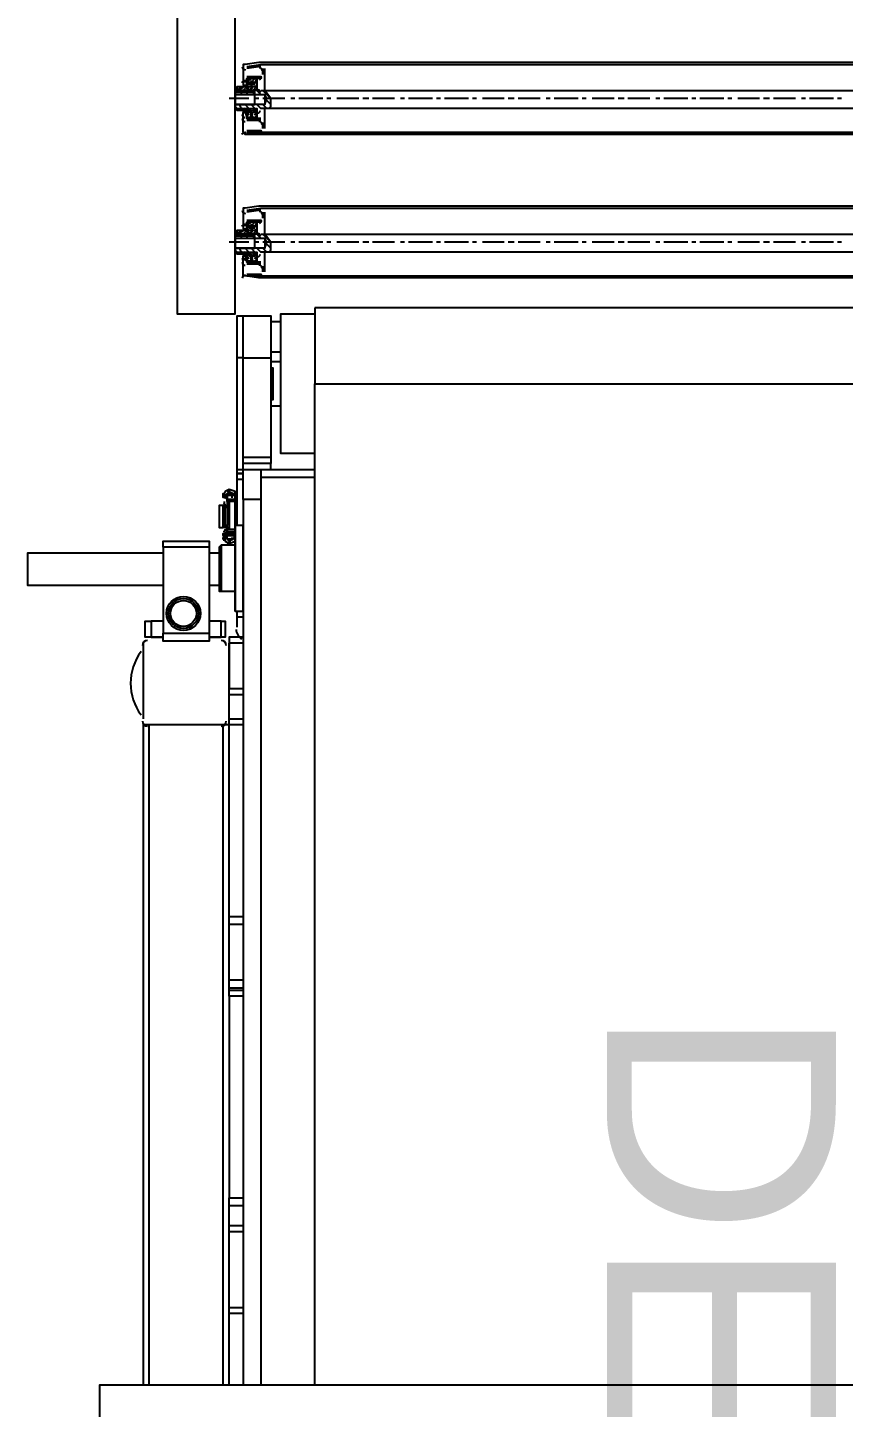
# Model space of a CAD drawing. Header units: millimetres. Extents: x -283029 to -254660, y -24907 to 10674.
# Drawn here: x -279320.18 to -279301.25, y -18438.33 to -18406.33 of the extents above; entities that cross this region are included whole.
import ezdxf

# ---------------------------------------------------------------- set-up
doc = ezdxf.new("R2010")
doc.units = ezdxf.units.MM
doc.header["$LTSCALE"] = 100
for name, color, linetype in [('PDF2_0', 2, 'Continuous'), ('PDF2_3中心线层', 2, 'Continuous'), ('PDF2_文字', 4, 'Continuous')]:
    doc.layers.add(name, color=color, linetype=linetype)
doc.styles.add('PDF TimesNewRomanPSMT', font='arial.ttf')

msp = doc.modelspace()

# ---------------------------------------------------------------- linework, layer by layer
at = {"layer": 'PDF2_0', "color": 7, "lineweight": 25}
for points in [[(-279316.706, -18389.646), (-279316.706, -18412.968), (-279315.365, -18412.968), (-279315.365, -18389.646)], [(-279313.514, -18412.829), (-279313.514, -18414.588), (-279291.857, -18414.588), (-279291.857, -18412.829)], [(-279315.179, -18413.986), (-279314.532, -18413.986), (-279314.532, -18416.3), (-279315.179, -18416.3)], [(-279315.179, -18417.272), (-279315.179, -18416.578), (-279314.763, -18416.578), (-279314.763, -18417.272)], [(-279315.55, -18417.272), (-279315.55, -18417.318)], [(-279315.55, -18417.873), (-279315.596, -18417.873), (-279315.596, -18417.457), (-279315.596, -18417.41), (-279315.55, -18417.41), (-279315.55, -18417.457)], [(-279315.55, -18418.012), (-279315.55, -18417.966)], [(-279317.03, -18418.382), (-279317.03, -18418.243), (-279315.966, -18418.243), (-279315.966, -18418.382)], [(-279315.55, -18418.058), (-279315.642, -18418.058), (-279315.642, -18418.105), (-279315.55, -18418.105)], [(-279315.966, -18420.372), (-279315.966, -18420.557), (-279317.03, -18420.557), (-279317.03, -18420.372)], [(-279318.511, -18447.766), (-279286.86, -18447.766), (-279286.86, -18437.817), (-279318.511, -18437.817)]]:
    msp.add_lwpolyline(points, close=True, dxfattribs=at)
at = {"layer": 'PDF2_0', "lineweight": 25}
for points in [[(-279315.087, -18407.23), (-279314.763, -18407.184), (-279293.616, -18407.184), (-279293.616, -18407.138), (-279314.809, -18407.138), (-279315.133, -18407.184), (-279315.179, -18407.184), (-279315.179, -18407.647, -0.159525), (-279315.164, -18407.693, 0.152501), (-279315.197, -18407.743)], [(-279314.856, -18407.739), (-279314.856, -18407.786), (-279315.318, -18407.786), (-279315.365, -18407.786), (-279315.365, -18408.156), (-279315.318, -18408.202), (-279314.856, -18408.202), (-279314.902, -18408.248, 1.000002), (-279314.781, -18408.254)], [(-279315.197, -18407.606, -0.414215), (-279315.133, -18407.554), (-279315.133, -18407.6)], [(-279315.087, -18407.462), (-279314.763, -18407.462, -0.414215), (-279314.804, -18407.537)], [(-279315.151, -18408.439, 0.159525), (-279315.164, -18408.398, -0.197643), (-279315.197, -18408.346)], [(-279315.095, -18408.381, 0.577372), (-279314.948, -18408.387), (-279315.041, -18408.433)], [(-279315.087, -18408.711), (-279314.763, -18408.711, -0.414215), (-279314.804, -18408.786)], [(-279315.197, -18408.808, -0.431079), (-279315.133, -18408.757), (-279315.133, -18408.804)], [(-279315.087, -18410.562), (-279314.763, -18410.516), (-279293.616, -18410.516), (-279293.616, -18410.469), (-279314.809, -18410.469), (-279315.133, -18410.516), (-279315.179, -18410.516), (-279315.179, -18410.978, -0.159525), (-279315.164, -18411.025, 0.152501), (-279315.197, -18411.075)], [(-279315.197, -18410.938, -0.414215), (-279315.133, -18410.886), (-279315.133, -18410.932)], [(-279315.087, -18410.793), (-279314.763, -18410.793, -0.414215), (-279314.804, -18410.868)], [(-279314.856, -18411.071), (-279314.856, -18411.117), (-279315.318, -18411.117), (-279315.365, -18411.117), (-279315.365, -18411.487), (-279315.318, -18411.534), (-279314.856, -18411.534), (-279314.902, -18411.58, 1.000002), (-279314.781, -18411.586)], [(-279315.133, -18411.673), (-279315.133, -18411.719, 0.159525), (-279315.164, -18411.683)], [(-279315.095, -18411.713, 0.577372), (-279314.948, -18411.719), (-279315.041, -18411.765)], [(-279315.087, -18412.043), (-279314.763, -18412.043, -0.414215), (-279314.804, -18412.118)]]:
    msp.add_lwpolyline(points, format="xyb", dxfattribs=at)
for points in [[(-279315.179, -18407.184), (-279315.179, -18407.184)], [(-279315.087, -18407.184), (-279315.087, -18407.184)], [(-279314.763, -18407.23), (-279315.087, -18407.277)], [(-279314.763, -18407.277), (-279314.763, -18407.277)], [(-279314.763, -18407.415), (-279314.763, -18407.415)], [(-279314.717, -18407.415), (-279314.717, -18407.277)], [(-279314.578, -18408.202), (-279314.532, -18408.156), (-279314.532, -18408.063), (-279314.532, -18407.971), (-279314.67, -18407.786), (-279314.67, -18407.415), (-279314.67, -18407.277)], [(-279315.226, -18407.693), (-279315.318, -18407.786), (-279315.226, -18407.832), (-279315.226, -18407.878)], [(-279315.318, -18407.693), (-279315.318, -18407.693)], [(-279314.856, -18407.786), (-279315.318, -18407.786), (-279315.318, -18407.693), (-279314.994, -18407.693)], [(-279315.133, -18407.647), (-279315.133, -18407.693), (-279315.179, -18407.693), (-279315.272, -18407.786)], [(-279314.994, -18407.508), (-279315.087, -18407.6), (-279315.041, -18407.6), (-279315.087, -18407.6), (-279315.087, -18407.693), (-279315.041, -18407.693), (-279315.087, -18407.693), (-279315.087, -18407.6), (-279315.087, -18407.508), (-279315.087, -18407.693), (-279315.179, -18407.786), (-279315.087, -18407.832), (-279315.087, -18407.878)], [(-279315.179, -18407.6), (-279315.179, -18407.6)], [(-279315.179, -18407.647), (-279315.179, -18407.647)], [(-279315.179, -18407.693), (-279315.179, -18407.693)], [(-279315.041, -18407.508), (-279315.087, -18407.554), (-279315.087, -18407.6)], [(-279315.087, -18407.508), (-279314.856, -18407.508), (-279315.087, -18407.508)], [(-279314.763, -18407.508), (-279315.087, -18407.508)], [(-279315.041, -18407.693), (-279315.087, -18407.786)], [(-279315.087, -18407.693), (-279315.087, -18407.693)], [(-279314.856, -18407.508), (-279314.902, -18407.6), (-279314.856, -18407.6), (-279315.041, -18407.6)], [(-279314.902, -18407.647), (-279315.041, -18407.647)], [(-279315.041, -18407.786), (-279314.948, -18407.693), (-279314.856, -18407.693), (-279314.948, -18407.786)], [(-279314.902, -18407.508), (-279314.994, -18407.6)], [(-279314.994, -18407.554), (-279314.994, -18407.739)], [(-279314.856, -18407.6), (-279314.856, -18407.508), (-279314.856, -18407.693), (-279314.856, -18407.786), (-279314.763, -18407.878)], [(-279314.856, -18407.6), (-279314.856, -18407.6)], [(-279314.67, -18408.109), (-279315.365, -18408.109), (-279314.902, -18408.109), (-279314.902, -18407.832), (-279315.365, -18407.832)], [(-279315.365, -18407.878), (-279314.67, -18407.878), (-279314.67, -18408.109), (-279314.624, -18407.971), (-279314.67, -18407.878)], [(-279314.994, -18407.786), (-279314.948, -18407.832), (-279314.902, -18407.878)], [(-279314.763, -18407.786), (-279294.217, -18407.786)], [(-279314.717, -18407.786), (-279314.532, -18407.971)], [(-279314.624, -18408.017), (-279314.532, -18408.109)], [(-279315.318, -18408.109), (-279315.272, -18408.109), (-279315.226, -18408.202)], [(-279314.763, -18408.433), (-279315.087, -18408.433), (-279314.994, -18408.387), (-279314.994, -18408.248), (-279315.318, -18408.248), (-279315.318, -18408.202), (-279314.856, -18408.202), (-279314.856, -18408.248), (-279314.856, -18408.433), (-279315.087, -18408.433), (-279315.087, -18408.248)], [(-279315.272, -18408.202), (-279315.318, -18408.248)], [(-279315.179, -18408.202), (-279315.272, -18408.248)], [(-279315.133, -18408.202), (-279315.226, -18408.248)], [(-279293.616, -18408.757), (-279293.616, -18408.804), (-279314.809, -18408.804), (-279315.133, -18408.804), (-279315.179, -18408.757), (-279315.179, -18408.295), (-279315.133, -18408.295), (-279315.133, -18408.248), (-279315.041, -18408.202), (-279315.133, -18408.109)], [(-279315.179, -18408.248), (-279315.179, -18408.295)], [(-279315.179, -18408.387), (-279315.179, -18408.387)], [(-279315.133, -18408.295), (-279315.133, -18408.295)], [(-279315.133, -18408.387), (-279315.133, -18408.387)], [(-279315.087, -18408.757), (-279314.763, -18408.757), (-279293.616, -18408.757), (-279294.217, -18408.757), (-279294.31, -18408.711), (-279294.31, -18408.202)], [(-279315.087, -18408.248), (-279315.087, -18408.248)], [(-279315.087, -18408.341), (-279315.087, -18408.433), (-279314.856, -18408.433), (-279314.856, -18408.341), (-279314.856, -18408.387), (-279314.948, -18408.433)], [(-279315.087, -18408.341), (-279315.087, -18408.341)], [(-279315.087, -18408.387), (-279315.087, -18408.387)], [(-279315.087, -18408.387), (-279315.087, -18408.387)], [(-279314.994, -18408.202), (-279315.041, -18408.248)], [(-279314.902, -18408.295), (-279315.041, -18408.295)], [(-279314.994, -18408.109), (-279314.902, -18408.202), (-279314.948, -18408.248), (-279314.856, -18408.248)], [(-279314.994, -18408.109), (-279314.994, -18408.109)], [(-279294.217, -18408.202), (-279314.763, -18408.202), (-279314.856, -18408.109)], [(-279314.856, -18408.387), (-279314.856, -18408.387)], [(-279314.717, -18408.109), (-279314.624, -18408.202)], [(-279314.67, -18408.665), (-279314.67, -18408.526), (-279314.67, -18408.202)], [(-279314.763, -18408.48), (-279315.087, -18408.48)], [(-279314.856, -18408.433), (-279314.856, -18408.433)], [(-279314.763, -18408.526), (-279314.763, -18408.526)], [(-279314.763, -18408.665), (-279314.763, -18408.665)], [(-279314.717, -18408.665), (-279314.717, -18408.526)], [(-279315.179, -18408.757), (-279315.179, -18408.757)], [(-279315.179, -18410.516), (-279315.179, -18410.516)], [(-279315.087, -18410.516), (-279315.087, -18410.516)], [(-279314.763, -18410.562), (-279315.087, -18410.608)], [(-279314.763, -18410.608), (-279314.763, -18410.608)], [(-279314.717, -18410.747), (-279314.717, -18410.608)], [(-279314.578, -18411.534), (-279314.532, -18411.487), (-279314.532, -18411.395), (-279314.532, -18411.302), (-279314.67, -18411.117), (-279314.67, -18410.747), (-279314.67, -18410.608)], [(-279314.994, -18410.84), (-279315.087, -18410.932), (-279315.041, -18410.932), (-279315.087, -18410.932), (-279315.087, -18411.025), (-279315.041, -18411.025), (-279315.087, -18411.025), (-279315.087, -18410.932), (-279315.087, -18410.84), (-279315.087, -18411.025), (-279315.179, -18411.117), (-279315.087, -18411.164), (-279315.087, -18411.21)], [(-279315.179, -18410.932), (-279315.179, -18410.932)], [(-279315.041, -18410.84), (-279315.087, -18410.886), (-279315.087, -18410.932)], [(-279315.087, -18410.84), (-279314.856, -18410.84), (-279315.087, -18410.84)], [(-279314.763, -18410.84), (-279315.087, -18410.84)], [(-279314.856, -18410.84), (-279314.902, -18410.932), (-279314.856, -18410.932), (-279315.041, -18410.932)], [(-279314.902, -18410.84), (-279314.994, -18410.932)], [(-279314.994, -18410.886), (-279314.994, -18411.071)], [(-279314.856, -18410.932), (-279314.856, -18410.84), (-279314.856, -18411.025), (-279314.856, -18411.117), (-279314.763, -18411.21)], [(-279314.856, -18410.932), (-279314.856, -18410.932)], [(-279314.763, -18410.747), (-279314.763, -18410.747)], [(-279314.67, -18411.441), (-279315.365, -18411.441), (-279314.902, -18411.441), (-279314.902, -18411.164), (-279315.365, -18411.164)], [(-279315.365, -18411.21), (-279314.67, -18411.21), (-279314.67, -18411.441), (-279314.624, -18411.302), (-279314.67, -18411.21)], [(-279315.226, -18411.025), (-279315.318, -18411.117), (-279315.226, -18411.164), (-279315.226, -18411.21)], [(-279315.318, -18411.025), (-279315.318, -18411.025)], [(-279314.856, -18411.117), (-279315.318, -18411.117), (-279315.318, -18411.025), (-279314.994, -18411.025)], [(-279315.133, -18410.978), (-279315.133, -18411.025), (-279315.179, -18411.025), (-279315.272, -18411.117)], [(-279315.179, -18410.978), (-279315.179, -18410.978)], [(-279315.179, -18411.025), (-279315.179, -18411.025)], [(-279315.041, -18411.025), (-279315.087, -18411.117)], [(-279315.087, -18411.025), (-279315.087, -18411.025)], [(-279314.902, -18410.978), (-279315.041, -18410.978)], [(-279315.041, -18411.117), (-279314.948, -18411.025), (-279314.856, -18411.025), (-279314.948, -18411.117)], [(-279314.994, -18411.117), (-279314.948, -18411.164), (-279314.902, -18411.21)], [(-279314.763, -18411.117), (-279294.217, -18411.117)], [(-279314.717, -18411.117), (-279314.532, -18411.302)], [(-279315.318, -18411.441), (-279315.272, -18411.441), (-279315.226, -18411.534)], [(-279314.763, -18411.765), (-279315.087, -18411.765), (-279314.994, -18411.719), (-279314.994, -18411.58), (-279315.318, -18411.58), (-279315.318, -18411.534), (-279314.856, -18411.534), (-279314.856, -18411.58), (-279314.856, -18411.765), (-279315.087, -18411.765), (-279315.087, -18411.58)], [(-279315.272, -18411.534), (-279315.318, -18411.58)], [(-279315.179, -18411.534), (-279315.272, -18411.58)], [(-279315.133, -18411.534), (-279315.226, -18411.58)], [(-279293.616, -18412.089), (-279293.616, -18412.135), (-279314.809, -18412.135), (-279315.133, -18412.089), (-279315.179, -18412.089), (-279315.179, -18411.626), (-279315.133, -18411.626), (-279315.133, -18411.58), (-279315.041, -18411.534), (-279315.133, -18411.441)], [(-279315.179, -18411.58), (-279315.179, -18411.626)], [(-279315.087, -18412.089), (-279314.763, -18412.089), (-279293.616, -18412.089), (-279294.217, -18412.089), (-279294.31, -18412.043), (-279294.31, -18411.534)], [(-279315.087, -18411.58), (-279315.087, -18411.58)], [(-279314.994, -18411.534), (-279315.041, -18411.58)], [(-279314.994, -18411.441), (-279314.902, -18411.534), (-279314.948, -18411.58), (-279314.856, -18411.58)], [(-279314.994, -18411.441), (-279314.994, -18411.441)], [(-279294.217, -18411.534), (-279314.763, -18411.534), (-279314.856, -18411.441)], [(-279314.717, -18411.441), (-279314.624, -18411.534)], [(-279314.67, -18411.996), (-279314.67, -18411.858), (-279314.67, -18411.534)], [(-279314.624, -18411.349), (-279314.532, -18411.441)], [(-279315.179, -18411.673), (-279315.179, -18411.673)], [(-279315.133, -18411.626), (-279315.133, -18411.626)], [(-279315.087, -18411.673), (-279315.087, -18411.719), (-279315.087, -18411.673), (-279315.087, -18411.765), (-279314.856, -18411.765), (-279314.856, -18411.673), (-279314.856, -18411.719), (-279314.948, -18411.765)], [(-279314.763, -18411.811), (-279315.087, -18411.811)], [(-279314.902, -18411.626), (-279315.041, -18411.626)], [(-279314.856, -18411.719), (-279314.856, -18411.719)], [(-279314.856, -18411.765), (-279314.856, -18411.765)], [(-279314.763, -18411.858), (-279314.763, -18411.858)], [(-279314.717, -18411.996), (-279314.717, -18411.858)], [(-279315.179, -18412.089), (-279315.179, -18412.089)], [(-279315.133, -18412.089), (-279315.133, -18412.089)], [(-279314.763, -18411.996), (-279314.763, -18411.996)]]:
    msp.add_lwpolyline(points, dxfattribs=at)
for points in [[(-279314.856, -18407.6), (-279314.856, -18407.693), (-279314.902, -18407.693), (-279314.856, -18407.693)], [(-279315.087, -18408.248), (-279315.041, -18408.295), (-279315.087, -18408.295), (-279315.087, -18408.387), (-279315.087, -18408.295)], [(-279315.087, -18408.341), (-279315.041, -18408.341), (-279315.087, -18408.341), (-279315.087, -18408.387)], [(-279314.856, -18408.295), (-279314.902, -18408.295), (-279314.902, -18408.248), (-279314.856, -18408.295), (-279314.856, -18408.387), (-279314.856, -18408.341), (-279314.902, -18408.341), (-279314.856, -18408.341), (-279314.856, -18408.387)], [(-279314.856, -18410.932), (-279314.856, -18411.025), (-279314.902, -18411.025), (-279314.856, -18411.025)], [(-279315.087, -18411.58), (-279315.041, -18411.58), (-279315.087, -18411.626), (-279315.087, -18411.719), (-279315.087, -18411.626)], [(-279314.856, -18411.626), (-279314.902, -18411.58), (-279314.856, -18411.626), (-279314.856, -18411.719), (-279314.856, -18411.673), (-279314.902, -18411.673), (-279314.856, -18411.673), (-279314.856, -18411.719)], [(-279315.087, -18411.673), (-279315.041, -18411.673), (-279315.087, -18411.673), (-279315.087, -18411.719)]]:
    msp.add_lwpolyline(points, close=True, dxfattribs=at)
at = {"layer": 'PDF2_0', "color": 7, "lineweight": 25}
for points in [[(-279315.318, -18417.873), (-279315.318, -18416.809), (-279315.318, -18416.67), (-279315.179, -18416.67), (-279315.318, -18416.67), (-279315.318, -18416.578), (-279315.318, -18413.986), (-279315.318, -18413.014), (-279315.179, -18413.014)], [(-279315.179, -18413.986), (-279315.179, -18413.014), (-279314.532, -18413.014), (-279314.532, -18413.986)], [(-279314.3, -18413.153), (-279314.532, -18413.153)], [(-279313.514, -18416.207), (-279314.3, -18416.207), (-279314.3, -18412.968), (-279313.514, -18412.968)], [(-279315.318, -18416.578), (-279315.179, -18416.578), (-279315.179, -18413.986), (-279315.318, -18413.986)], [(-279314.532, -18413.847), (-279314.3, -18413.847)], [(-279314.3, -18414.079), (-279314.532, -18414.079)], [(-279314.532, -18414.218), (-279314.485, -18414.218), (-279314.485, -18414.958), (-279314.532, -18414.958)], [(-279313.514, -18437.817), (-279313.514, -18414.588)], [(-279314.532, -18415.097), (-279314.3, -18415.097)], [(-279314.532, -18416.3), (-279314.532, -18416.439), (-279315.179, -18416.439)], [(-279315.318, -18416.67), (-279315.318, -18416.67)], [(-279315.179, -18416.578), (-279315.179, -18416.578)], [(-279314.763, -18416.578), (-279313.514, -18416.578)], [(-279314.532, -18416.578), (-279314.532, -18416.439)], [(-279315.503, -18417.04), (-279315.596, -18417.087), (-279315.642, -18417.179), (-279315.55, -18417.179), (-279315.596, -18417.179), (-279315.55, -18417.133), (-279315.503, -18417.087)], [(-279315.318, -18417.225), (-279315.318, -18417.179), (-279315.365, -18417.179), (-279315.365, -18417.087), (-279315.503, -18417.04), (-279315.503, -18417.087), (-279315.411, -18417.133), (-279315.365, -18417.179), (-279315.55, -18417.179), (-279315.55, -18417.272), (-279315.55, -18417.318), (-279315.55, -18417.41), (-279315.503, -18417.41), (-279315.503, -18417.919), (-279315.55, -18417.919), (-279315.55, -18417.873)], [(-279315.179, -18416.809), (-279315.318, -18416.809)], [(-279315.642, -18417.133), (-279315.642, -18417.133)], [(-279315.55, -18417.225), (-279315.642, -18417.225), (-279315.642, -18417.179), (-279315.642, -18417.133), (-279315.596, -18417.133)], [(-279315.642, -18417.179), (-279315.642, -18417.133), (-279315.642, -18417.179)], [(-279315.642, -18417.225), (-279315.642, -18417.179), (-279315.642, -18417.225)], [(-279315.55, -18417.133), (-279315.55, -18417.133)], [(-279315.179, -18417.919), (-279315.179, -18417.873), (-279315.365, -18417.873), (-279315.365, -18417.919), (-279315.365, -18419.863), (-279315.365, -18417.873), (-279315.365, -18417.41), (-279315.365, -18417.318), (-279315.55, -18417.318), (-279315.55, -18417.133)], [(-279315.503, -18417.272), (-279315.365, -18417.272), (-279315.55, -18417.272), (-279315.365, -18417.272), (-279315.365, -18417.225), (-279315.318, -18417.225), (-279315.318, -18417.179)], [(-279315.55, -18417.318), (-279315.55, -18417.318)], [(-279315.55, -18417.318), (-279315.55, -18417.318)], [(-279315.503, -18417.272), (-279315.503, -18417.272)], [(-279315.318, -18417.41), (-279315.365, -18417.41), (-279315.365, -18417.272), (-279315.365, -18417.179), (-279315.318, -18417.179), (-279315.318, -18417.133), (-279315.365, -18417.133)], [(-279315.365, -18417.133), (-279315.365, -18417.133)], [(-279315.365, -18417.179), (-279315.365, -18417.179)], [(-279315.318, -18417.272), (-279315.365, -18417.272)], [(-279315.365, -18417.272), (-279315.365, -18417.272)], [(-279315.179, -18417.272), (-279315.179, -18437.817)], [(-279314.763, -18417.272), (-279314.763, -18437.817)], [(-279315.503, -18417.919), (-279315.642, -18417.919), (-279315.642, -18417.41), (-279315.735, -18417.41), (-279315.735, -18417.919), (-279315.642, -18417.919)], [(-279315.642, -18417.41), (-279315.503, -18417.41)], [(-279315.55, -18417.457), (-279315.596, -18417.457)], [(-279315.503, -18417.41), (-279315.503, -18417.41)], [(-279315.365, -18417.41), (-279315.365, -18417.41)], [(-279315.365, -18417.41), (-279315.365, -18417.41)], [(-279315.596, -18418.012), (-279315.596, -18417.966), (-279315.55, -18417.966), (-279315.55, -18417.919), (-279315.596, -18417.919), (-279315.596, -18417.873)], [(-279315.55, -18417.966), (-279315.55, -18417.966)], [(-279315.55, -18417.966), (-279315.55, -18417.966)], [(-279315.503, -18417.919), (-279315.503, -18417.919)], [(-279315.365, -18419.863), (-279315.179, -18419.863), (-279315.179, -18417.873)], [(-279315.642, -18418.058), (-279315.642, -18418.105), (-279315.642, -18418.058)], [(-279315.642, -18418.105), (-279315.596, -18418.243), (-279315.503, -18418.29)], [(-279315.642, -18418.151), (-279315.642, -18418.197), (-279315.642, -18418.151)], [(-279315.411, -18418.197), (-279315.55, -18418.197), (-279315.55, -18418.151), (-279315.596, -18418.151)], [(-279315.55, -18418.012), (-279315.55, -18418.012)], [(-279315.55, -18418.151), (-279315.55, -18418.012), (-279315.365, -18418.012)], [(-279315.365, -18418.105), (-279315.365, -18418.058), (-279315.55, -18418.058), (-279315.55, -18418.105), (-279315.365, -18418.105), (-279315.411, -18418.197), (-279315.503, -18418.243), (-279315.503, -18418.29), (-279315.365, -18418.243)], [(-279315.55, -18418.197), (-279315.55, -18418.197)], [(-279315.503, -18418.012), (-279315.503, -18418.058), (-279315.365, -18418.058)], [(-279315.365, -18418.058), (-279315.365, -18418.058)], [(-279315.365, -18418.105), (-279315.365, -18418.105)], [(-279315.365, -18418.151), (-279315.365, -18418.151)], [(-279317.03, -18418.521), (-279320.177, -18418.521), (-279320.177, -18419.261), (-279317.03, -18419.261)], [(-279317.03, -18418.382), (-279317.03, -18420.372)], [(-279315.966, -18418.382), (-279315.966, -18420.372)], [(-279315.735, -18418.521), (-279315.966, -18418.521)], [(-279315.365, -18418.336), (-279315.688, -18418.336), (-279315.735, -18418.382), (-279315.735, -18419.4), (-279315.688, -18419.4), (-279315.365, -18419.4)], [(-279315.688, -18418.336), (-279315.688, -18419.4)], [(-279315.966, -18419.261), (-279315.735, -18419.261)], [(-279315.179, -18420.002), (-279315.318, -18420.002), (-279315.318, -18419.863)], [(-279317.03, -18420.094), (-279317.308, -18420.094), (-279317.308, -18420.465), (-279317.03, -18420.465), (-279317.354, -18420.465), (-279317.447, -18420.465), (-279317.447, -18420.094), (-279317.308, -18420.094)], [(-279316.66, -18420.233), (-279316.614, -18420.233)], [(-279316.429, -18420.233), (-279316.383, -18420.233)], [(-279315.688, -18420.094), (-279315.596, -18420.094), (-279315.596, -18420.465), (-279315.642, -18420.465), (-279315.966, -18420.465), (-279315.688, -18420.465), (-279315.688, -18420.094), (-279315.966, -18420.094)], [(-279315.318, -18420.233), (-279315.318, -18420.002)], [(-279315.179, -18420.465), (-279315.503, -18420.465), (-279315.503, -18420.603), (-279315.503, -18421.668)], [(-279317.493, -18420.603), (-279317.493, -18422.362)], [(-279315.179, -18422.501), (-279315.503, -18422.501), (-279315.503, -18422.362), (-279315.503, -18420.603)], [(-279315.179, -18421.806), (-279315.503, -18421.806)], [(-279315.503, -18426.943), (-279315.503, -18422.501), (-279315.642, -18422.501), (-279317.354, -18422.501), (-279317.493, -18422.501), (-279317.493, -18437.817)], [(-279315.179, -18427.128), (-279315.503, -18427.128), (-279315.503, -18426.943), (-279315.179, -18426.943)], [(-279315.179, -18428.424), (-279315.503, -18428.424), (-279315.503, -18427.128)], [(-279315.179, -18428.609), (-279315.503, -18428.609), (-279315.503, -18428.424)], [(-279315.503, -18428.655), (-279315.503, -18428.609)], [(-279315.503, -18428.794), (-279315.503, -18428.655), (-279315.179, -18428.655)], [(-279315.179, -18428.794), (-279315.503, -18428.794), (-279315.503, -18433.467), (-279315.179, -18433.467)], [(-279315.179, -18433.653), (-279315.503, -18433.653), (-279315.503, -18433.467)], [(-279315.503, -18434.115), (-279315.503, -18433.653)], [(-279315.503, -18437.817), (-279315.503, -18436.151), (-279315.503, -18436.013), (-279315.503, -18434.254), (-279315.503, -18434.115), (-279315.179, -18434.115)], [(-279315.179, -18436.151), (-279315.503, -18436.151)]]:
    msp.add_lwpolyline(points, dxfattribs=at)
at = {"layer": 'PDF2_0', "color": 8, "lineweight": 25, "true_color": 0x808080}
for points in [[(-279313.514, -18416.763), (-279314.763, -18416.763)], [(-279315.55, -18417.318), (-279315.55, -18417.318)], [(-279315.365, -18417.133), (-279315.365, -18417.133)], [(-279315.55, -18417.966), (-279315.55, -18417.966)], [(-279315.179, -18420.603), (-279315.503, -18420.603)], [(-279315.179, -18421.668), (-279315.503, -18421.668)], [(-279315.503, -18422.362), (-279315.179, -18422.362)], [(-279317.354, -18437.817), (-279317.354, -18422.501)], [(-279315.642, -18437.817), (-279315.642, -18422.501)], [(-279315.503, -18434.254), (-279315.179, -18434.254)], [(-279315.503, -18436.013), (-279315.179, -18436.013)]]:
    msp.add_lwpolyline(points, dxfattribs=at)
at = {"layer": 'PDF2_0', "color": 7, "lineweight": 25}
for points in [[(-279315.411, -18417.133), (-279315.55, -18417.133), (-279315.55, -18417.179), (-279315.55, -18417.225), (-279315.55, -18417.272), (-279315.596, -18417.225, -0.006208), (-279315.614, -18417.24)], [(-279315.392, -18417.318, 0.27937), (-279315.503, -18417.318), (-279315.503, -18417.966)], [(-279315.365, -18417.966), (-279315.55, -18417.966), (-279315.55, -18418.012), (-279315.596, -18418.058, 0.00172), (-279315.596, -18418.105), (-279315.55, -18418.197), (-279315.503, -18418.243)]]:
    msp.add_lwpolyline(points, format="xyb", dxfattribs=at)
msp.add_lwpolyline([(-279315.642, -18418.151), (-279315.642, -18418.197), (-279315.596, -18418.197, 0.006208)], format="xyb", close=True, dxfattribs=at)
at = {"layer": 'PDF2_0', "lineweight": 25}
for centre in [(-279315.035, -18407.699), (-279315.035, -18408.346), (-279315.035, -18411.03), (-279315.035, -18411.678)]:
    msp.add_circle(centre, 0.0694, dxfattribs=at)
at = {"layer": 'PDF2_0', "color": 7, "lineweight": 25}
for radius in [0.393, 0.347, 0.301]:
    msp.add_circle((-279316.562, -18419.915), radius, dxfattribs=at)
at = {"layer": 'PDF2_0', "lineweight": 25}
for centre, start, end in [((-279315.128, -18407.236), 180.7469, 274.0263), ((-279314.804, -18407.328), 359.9999, 90.0001), ((-279315.035, -18407.699), 29.9982, 150.0018), ((-279314.85, -18407.837), 359.9999, 180.0001), ((-279315.128, -18408.439), 179.9999, 270.0001), ((-279314.804, -18408.578), 359.9999, 90.0001), ((-279315.128, -18410.568), 180.7469, 274.0263), ((-279314.804, -18410.66), 359.9999, 90.0001), ((-279315.035, -18411.03), 29.9982, 150.0018), ((-279314.85, -18411.169), 359.9999, 180.0001), ((-279315.128, -18411.678), 180.0001, 224.7201), ((-279315.128, -18411.771), 179.9999, 270.0001), ((-279314.804, -18411.91), 359.9999, 90.0001), ((-279315.128, -18412.141), 85.9737, 179.2531)]:
    msp.add_arc(centre, 0.0694, start, end, dxfattribs=at)
at = {"layer": 'PDF2_0', "color": 7, "lineweight": 25}
for centre, radius, start, end in [((-279316.424, -18417.185), 0.81, 359.6599, 1.829), ((-279306.304, -18417.324), 9.309, 179.9678, 180.3619), ((-279316.328, -18417.092), 0.807, 359.6353, 1.0633), ((-279315.591, -18417.185), 0.162, 359.6074, 3.3241), ((-279315.914, -18417.37), 0.301, 357.2142, 0.4053), ((-279315.914, -18418.018), 0.301, 359.5947, 2.7858), ((-279316.424, -18418.203), 0.81, 358.171, 0.3401), ((-279316.328, -18418.296), 0.807, 359.6353, 1.0633), ((-279315.452, -18417.972), 0.116, 238.7823, 296.6968), ((-279315.591, -18418.249), 0.116, 356.6775, 0.4024), ((-279317.395, -18420.656), 0.116, 90.0001, 179.9999), ((-279315.683, -18420.656), 0.116, 0.0001, 89.9999), ((-279315.082, -18420.286), 0.255, 180, 240.0017), ((-279316.562, -18421.535), 1.226, 143.1299, 216.8701), ((-279317.395, -18422.414), 0.116, 180, 269.9999), ((-279315.683, -18422.414), 0.116, 270.0001, 359.9999)]:
    msp.add_arc(centre, radius, start, end, dxfattribs=at)
for points in [[(-279315.614, -18417.231), (-279315.614, -18417.215), (-279315.616, -18417.2), (-279315.619, -18417.187)], [(-279315.429, -18417.231), (-279315.429, -18417.205), (-279315.433, -18417.181), (-279315.441, -18417.169)], [(-279315.605, -18417.378), (-279315.601, -18417.388), (-279315.596, -18417.393), (-279315.591, -18417.393)], [(-279315.619, -18418.201), (-279315.616, -18418.189), (-279315.614, -18418.173), (-279315.614, -18418.157)], [(-279315.591, -18418.041), (-279315.596, -18418.041), (-279315.601, -18418.047), (-279315.605, -18418.057)], [(-279315.441, -18418.219), (-279315.433, -18418.207), (-279315.429, -18418.183), (-279315.429, -18418.157)]]:
    msp.add_open_spline(points, degree=3, dxfattribs=at)
at = {"layer": 'PDF2_3中心线层', "lineweight": 25}
for points in [[(-279315.041, -18407.971), (-279315.503, -18407.971)], [(-279314.809, -18407.971), (-279314.902, -18407.971)], [(-279314.208, -18407.971), (-279314.717, -18407.971)], [(-279313.976, -18407.971), (-279314.069, -18407.971)], [(-279313.328, -18407.971), (-279313.884, -18407.971)], [(-279313.143, -18407.971), (-279313.236, -18407.971)], [(-279312.496, -18407.971), (-279313.005, -18407.971)], [(-279312.264, -18407.971), (-279312.403, -18407.971)], [(-279311.663, -18407.971), (-279312.172, -18407.971)], [(-279311.431, -18407.971), (-279311.524, -18407.971)], [(-279310.783, -18407.971), (-279311.339, -18407.971)], [(-279310.598, -18407.971), (-279310.691, -18407.971)], [(-279309.951, -18407.971), (-279310.506, -18407.971)], [(-279309.765, -18407.971), (-279309.858, -18407.971)], [(-279309.118, -18407.971), (-279309.627, -18407.971)], [(-279308.886, -18407.971), (-279309.025, -18407.971)], [(-279308.285, -18407.971), (-279308.794, -18407.971)], [(-279308.053, -18407.971), (-279308.146, -18407.971)], [(-279307.405, -18407.971), (-279307.961, -18407.971)], [(-279307.22, -18407.971), (-279307.313, -18407.971)], [(-279306.573, -18407.971), (-279307.082, -18407.971)], [(-279306.341, -18407.971), (-279306.48, -18407.971)], [(-279305.74, -18407.971), (-279306.249, -18407.971)], [(-279305.508, -18407.971), (-279305.601, -18407.971)], [(-279304.86, -18407.971), (-279305.416, -18407.971)], [(-279304.675, -18407.971), (-279304.768, -18407.971)], [(-279304.027, -18407.971), (-279304.583, -18407.971)], [(-279303.842, -18407.971), (-279303.935, -18407.971)], [(-279303.195, -18407.971), (-279303.704, -18407.971)], [(-279302.963, -18407.971), (-279303.102, -18407.971)], [(-279302.362, -18407.971), (-279302.871, -18407.971)], [(-279302.13, -18407.971), (-279302.223, -18407.971)], [(-279301.482, -18407.971), (-279302.038, -18407.971)], [(-279301.297, -18407.971), (-279301.39, -18407.971)], [(-279315.041, -18411.302), (-279315.503, -18411.302)], [(-279314.809, -18411.302), (-279314.902, -18411.302)], [(-279314.208, -18411.302), (-279314.717, -18411.302)], [(-279313.976, -18411.302), (-279314.069, -18411.302)], [(-279313.328, -18411.302), (-279313.884, -18411.302)], [(-279313.143, -18411.302), (-279313.236, -18411.302)], [(-279312.496, -18411.302), (-279313.005, -18411.302)], [(-279312.264, -18411.302), (-279312.403, -18411.302)], [(-279311.663, -18411.302), (-279312.172, -18411.302)], [(-279311.431, -18411.302), (-279311.524, -18411.302)], [(-279310.783, -18411.302), (-279311.339, -18411.302)], [(-279310.598, -18411.302), (-279310.691, -18411.302)], [(-279309.951, -18411.302), (-279310.506, -18411.302)], [(-279309.765, -18411.302), (-279309.858, -18411.302)], [(-279309.118, -18411.302), (-279309.627, -18411.302)], [(-279308.886, -18411.302), (-279309.025, -18411.302)], [(-279308.285, -18411.302), (-279308.794, -18411.302)], [(-279308.053, -18411.302), (-279308.146, -18411.302)], [(-279307.405, -18411.302), (-279307.961, -18411.302)], [(-279307.22, -18411.302), (-279307.313, -18411.302)], [(-279306.573, -18411.302), (-279307.082, -18411.302)], [(-279306.341, -18411.302), (-279306.48, -18411.302)], [(-279305.74, -18411.302), (-279306.249, -18411.302)], [(-279305.508, -18411.302), (-279305.601, -18411.302)], [(-279304.86, -18411.302), (-279305.416, -18411.302)], [(-279304.675, -18411.302), (-279304.768, -18411.302)], [(-279304.027, -18411.302), (-279304.583, -18411.302)], [(-279303.842, -18411.302), (-279303.935, -18411.302)], [(-279303.195, -18411.302), (-279303.704, -18411.302)], [(-279302.963, -18411.302), (-279303.102, -18411.302)], [(-279302.362, -18411.302), (-279302.871, -18411.302)], [(-279302.13, -18411.302), (-279302.223, -18411.302)], [(-279301.482, -18411.302), (-279302.038, -18411.302)], [(-279301.297, -18411.302), (-279301.39, -18411.302)]]:
    msp.add_lwpolyline(points, dxfattribs=at)

# ---------------------------------------------------------------- texts
at = {"layer": 'PDF2_文字', "color": 3, "insert": (-279304.119, -18429.008), "char_height": 5.3095, "attachment_point": 4, "rotation": 270, "style": 'PDF TimesNewRomanPSMT'}
msp.add_mtext('DETECTOR', dxfattribs=at)

doc.saveas('drawing.dxf')
